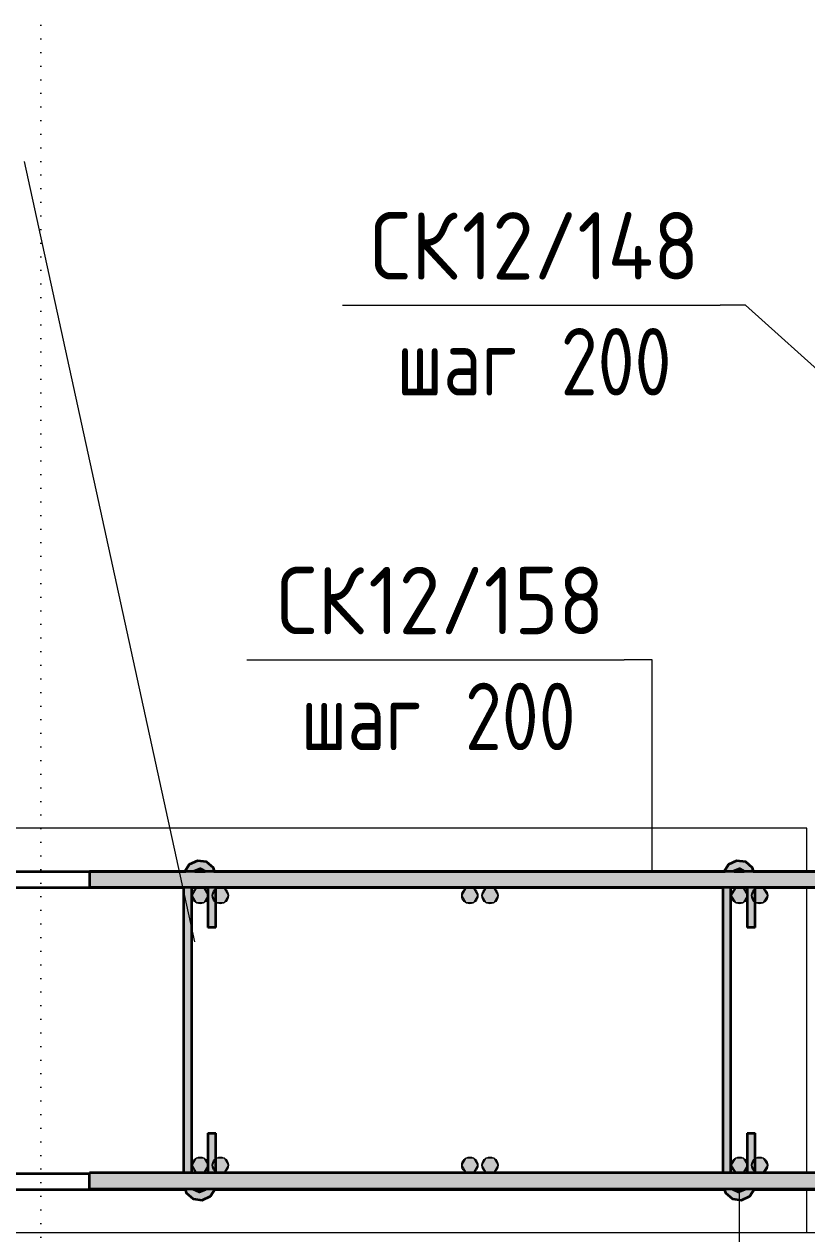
# Model space of a CAD drawing. Header units: millimetres. Extents: x 1059 to 21651, y -4238 to 7265.
# Drawn here: x 11101 to 11681, y 1969 to 2866 of the extents above; entities that cross this region are included whole.
import ezdxf

# ---------------------------------------------------------------- set-up
doc = ezdxf.new("R2010")
doc.units = ezdxf.units.MM
doc.linetypes.add('04 Пунктир 10мм', pattern=[10, 0, -10])
for name, color, linetype, lineweight in [('AA_Dim', 7, 'Continuous', 9), ('AA_Dim-20', 7, 'Continuous', 9), ('AA_Razrez', 7, 'Continuous', 9), ('AA_Vinoska', 7, 'Continuous', 9), ('AF_Stena_Опалубка', 253, 'Continuous', 20), ('KR_Armatura', 7, 'Continuous', 20), ('KR_Armatura_Tonkie', 7, 'Continuous', 20), ('KR_Fundament', 7, 'Continuous', 20)]:
    doc.layers.add(name, color=color, linetype=linetype, lineweight=lineweight)
doc.styles.add('ISOCPEUR_1', font='isocpeur.TTF', dxfattribs={"width": 0.9, "height": 50})
doc.styles.add('ISOCPEUR_2', font='isocpeur.TTF', dxfattribs={"width": 0.8, "height": 50})
doc.dimstyles.new('01_Точн_3_знака__непрозр__1', dxfattribs={"dimscale": 304.8, "dimtxt": 50.137748, "dimasz": 0.111549, "dimexe": 0.098425, "dimexo": 0.065617, "dimgap": 0.019685, "dimtad": 1, "dimdec": 3, "dimrnd": 0.001, "dimdsep": 46, "dimtxsty": 'ISOCPEUR_1', "dimblk1": 'OBLIQUE', "dimblk2": 'OBLIQUE', "dimsah": 1, "dimcen": 0.09, "dimdle": 0.098425, "dimazin": 0, "dimtfac": 1, "dimtdec": 4, "dimtix": 1, "dimtmove": 0, "dimatfit": 3, "dimfxl": 1, "dimtvp": 1, "dimtfill": 1, "dimtolj": 1, "dimtzin": 0, "dimlwd": 18, "dimlwe": 18, "dimarcsym": 2})
doc.dimstyles.new('05_Округл_1мм__прозр_', dxfattribs={"dimscale": 304.8, "dimtxt": 50.137748, "dimasz": 0.111549, "dimexe": 0.098425, "dimexo": 0.065617, "dimgap": 0.006562, "dimtad": 1, "dimdec": 0, "dimdsep": 46, "dimtxsty": 'ISOCPEUR_1', "dimblk1": 'OBLIQUE', "dimblk2": 'OBLIQUE', "dimsah": 1, "dimcen": 0.09, "dimdle": 0.098425, "dimazin": 0, "dimtfac": 1, "dimtdec": 4, "dimtix": 1, "dimtmove": 0, "dimatfit": 3, "dimfxl": 1, "dimtvp": 1, "dimtolj": 1, "dimtzin": 0, "dimlwd": 18, "dimlwe": 18, "dimarcsym": 2})
doc.dimstyles.new('05_Округл_1мм__прозр__1', dxfattribs={"dimscale": 304.8, "dimtxt": 50.137748, "dimasz": 0.111549, "dimexe": 0.098425, "dimexo": 0.065617, "dimgap": 0.006562, "dimtad": 1, "dimdec": 0, "dimdsep": 46, "dimtxsty": 'ISOCPEUR_1', "dimblk1": 'OBLIQUE', "dimblk2": 'OBLIQUE', "dimsah": 1, "dimcen": 0.09, "dimdle": 0.098425, "dimazin": 0, "dimtfac": 1, "dimtdec": 4, "dimtix": 1, "dimtmove": 1, "dimatfit": 3, "dimfxl": 1, "dimtvp": 1, "dimtolj": 1, "dimtzin": 0, "dimlwd": 18, "dimlwe": 18, "dimarcsym": 2})

# ---------------------------------------------------------------- blocks, each defined once
blk = doc.blocks.new('350_Шпилька массив _НесАрм_РабПлоск_ - 350_Шпилька массив _НесАрм_РабПлоск_-V9-КР_ФПм1_Арм_1')
at = {"layer": 'KR_Armatura_Tonkie', "lineweight": 35}
for points in [[(28.38, 3.91), (31.89, -4.57), (36.88, -6.59), (36.88, -0.07), (35.18, 0.91), (35.18, 6.91), (36.88, 7.89), (36.75, 14.41), (31.89, 12.4), (29.2, 5.91)], [(48.88, 12.94), (48.88, 9.91), (260.38, 10.01), (260.38, 15.91), (48.88, 15.8), (48.88, 13.69)], [(272.38, -0.69), (272.38, -6.43), (276.86, -4.57), (280.38, 3.91), (276.86, 12.4), (272.38, 14.03), (272.38, 7.6), (273.57, 6.91), (273.57, 0.91), (272.38, 0.22)], [(48.88, -2.19), (48.88, -8.09), (78.1, -7.99), (78.1, -2.09), (48.88, -2.17)], [(230.65, -5.09), (230.65, -8.09), (260.38, -7.92), (260.38, -2.09), (230.65, -2.19), (230.65, -4.31)]]:
    blk.add_hatch(color=256, dxfattribs=at).paths.add_polyline_path(points)
for p, q in [((260.38, 15.91), (48.88, 15.91)), ((48.88, 9.91), (260.38, 9.91)), ((78.1, -2.09), (48.88, -2.09)), ((48.88, -8.09), (78.1, -8.09)), ((78.1, -2.09), (78.1, -8.09)), ((260.38, -2.09), (230.65, -2.09)), ((230.65, -8.09), (230.65, -2.09)), ((230.65, -8.09), (260.38, -8.09))]:
    blk.add_line(p, q, dxfattribs=at)
at = {"layer": 'KR_Armatura_Tonkie', "lineweight": 35, "flags": 128}
for points in [[(36.88, 14.88), (33.86, 13.99), (29.43, 8.83), (28.51, 2.1), (31.4, -4.05), (36.88, -7.47)], [(272.38, -6.91), (274.89, -6.17), (279.32, -1.01), (280.24, 5.72), (277.35, 11.87), (272.38, 14.98)], [(36.88, -0.59), (36.02, -0.22), (34.38, 4.23), (36.48, 8.48), (36.88, 8.62)], [(272.38, 8.19), (272.73, 8.04), (274.37, 3.59), (272.38, -0.44)]]:
    blk.add_lwpolyline(points, dxfattribs=at)
blk = doc.blocks.new('350_Шпилька массив _НесАрм_РабПлоск_ - 350_Шпилька массив _НесАрм_РабПлоск_-V10-КР_ФПм1_Арм_1')
at = {"layer": 'KR_Armatura_Tonkie', "lineweight": 35}
for points in [[(28.38, 3.91), (31.89, -4.57), (36.88, -6.59), (36.88, -0.07), (35.18, 0.91), (35.18, 6.91), (36.88, 7.89), (36.75, 14.41), (31.89, 12.4), (30.13, 8.15)], [(48.88, 12.94), (48.88, 9.91), (260.38, 10.01), (260.38, 15.91), (48.88, 15.8), (48.88, 13.69)], [(272.38, 10.79), (272.38, 7.6), (273.57, 6.91), (273.57, 0.91), (272.38, 0.22), (272.38, -6.43), (276.86, -4.57), (280.38, 3.91), (276.86, 12.4), (272.38, 14.03), (272.38, 11.41)], [(48.88, -2.19), (48.88, -8.09), (78.1, -7.99), (78.1, -2.09), (48.88, -2.17)], [(230.65, -5.09), (230.65, -8.09), (260.38, -7.92), (260.38, -2.09), (230.65, -2.19), (230.65, -4.31)]]:
    blk.add_hatch(color=256, dxfattribs=at).paths.add_polyline_path(points)
for p, q in [((260.38, 15.91), (48.88, 15.91)), ((48.88, 9.91), (260.38, 9.91)), ((78.1, -2.09), (48.88, -2.09)), ((48.88, -8.09), (78.1, -8.09)), ((78.1, -2.09), (78.1, -8.09)), ((260.38, -2.09), (230.65, -2.09)), ((230.65, -8.09), (230.65, -2.09)), ((230.65, -8.09), (260.38, -8.09))]:
    blk.add_line(p, q, dxfattribs=at)
at = {"layer": 'KR_Armatura_Tonkie', "lineweight": 35, "flags": 128}
for points in [[(36.88, 14.88), (33.86, 13.99), (29.43, 8.83), (28.51, 2.1), (31.4, -4.05), (36.88, -7.47)], [(272.38, -6.91), (274.89, -6.17), (279.32, -1.01), (280.24, 5.72), (277.35, 11.87), (272.38, 14.98)], [(36.88, -0.59), (36.02, -0.22), (34.38, 4.23), (36.48, 8.48), (36.88, 8.62)], [(272.38, 8.19), (272.73, 8.04), (274.37, 3.59), (272.38, -0.44)]]:
    blk.add_lwpolyline(points, dxfattribs=at)
blk = doc.blocks.new('DIMBLOCK56-КР_ФПм1_Арм_1')
at = {"layer": 'AA_Dim-20', "lineweight": 18}
for p, q in [((11631.26, 1749.81), (11631.26, 2000)), ((11681.26, 1749.81), (11681.26, 1950)), ((11711.26, 1749.81), (11631.26, 1749.81)), ((11631.26, 1749.81), (11631.26, 1719.81)), ((11689.16, 1749.81), (11656.26, 1749.81)), ((11681.26, 1749.81), (11681.26, 1719.81)), ((11771.59, 1749.81), (11689.16, 1749.81))]:
    blk.add_line(p, q, dxfattribs=at)
at = {"layer": 'AA_Dim-20', "lineweight": 30}
for p, q in [((11631.26, 1749.81), (11648.26, 1766.81)), ((11681.26, 1749.81), (11698.26, 1766.81)), ((11631.26, 1749.81), (11614.26, 1732.81)), ((11681.26, 1749.81), (11664.26, 1732.81))]:
    blk.add_line(p, q, dxfattribs=at)
at = {"layer": 'AA_Dim-20', "color": 0, "lineweight": 18, "insert": (11709.16, 1816.95), "char_height": 50, "width": 74.9228, "attachment_point": 1, "line_spacing_factor": 1.135194, "style": 'ISOCPEUR_1'}
blk.add_mtext('50', dxfattribs=at)
blk = doc.blocks.new('_None')
blk = doc.blocks.new('DIMBLOCK57-КР_ФПм1_Арм_1')
at = {"layer": 'AA_Dim-20', "lineweight": 18}
for p, q in [((10331.26, 1749.81), (10331.26, 2000)), ((10431.26, 1749.81), (10431.26, 2000)), ((11631.26, 1749.81), (11631.26, 2000)), ((10331.26, 1749.81), (10331.26, 1719.81)), ((11631.26, 1749.81), (10431.26, 1749.81)), ((10431.26, 1749.81), (10431.26, 1719.81)), ((11631.26, 1749.81), (11631.26, 1719.81))]:
    blk.add_line(p, q, dxfattribs=at)
at = {"layer": 'AA_Dim-20', "lineweight": 30}
for p, q in [((10331.26, 1749.81), (10348.26, 1766.81)), ((10431.26, 1749.81), (10448.26, 1766.81)), ((11631.26, 1749.81), (11648.26, 1766.81)), ((10331.26, 1749.81), (10314.26, 1732.81)), ((10431.26, 1749.81), (10414.26, 1732.81)), ((11631.26, 1749.81), (11614.26, 1732.81))]:
    blk.add_line(p, q, dxfattribs=at)
at = {"layer": 'AA_Dim-20', "color": 0, "lineweight": 18, "insert": (10879.9, 1816.95), "char_height": 50, "width": 363.2622, "attachment_point": 1, "line_spacing_factor": 1.135194, "style": 'ISOCPEUR_1'}
blk.add_mtext('6х200=1200', dxfattribs=at)
blk = doc.blocks.new('DIMBLOCK67-КР_ФПм1_Арм_1')
at = {"layer": 'AA_Dim-20', "lineweight": 18}
for p, q in [((10281.26, 1950), (10281.26, 958.43)), ((10281.26, 988.43), (10281.26, 1950)), ((11881.26, 1950), (11881.26, 958.43)), ((11881.26, 988.43), (11881.26, 1950)), ((10281.26, 988.43), (11911.26, 988.43))]:
    blk.add_line(p, q, dxfattribs=at)
at = {"layer": 'AA_Dim-20', "lineweight": 30}
for p, q in [((10281.26, 988.43), (10298.26, 1005.43)), ((11881.26, 988.43), (11898.26, 1005.43)), ((10281.26, 988.43), (10264.26, 971.43)), ((11881.26, 988.43), (11864.26, 971.43))]:
    blk.add_line(p, q, dxfattribs=at)
at = {"layer": 'AA_Dim-20', "color": 0, "lineweight": 18, "insert": (11023.56, 1059.56), "char_height": 50, "width": 138.4937, "attachment_point": 1, "line_spacing_factor": 1.135194, "style": 'ISOCPEUR_1', "bg_fill": 3, "box_fill_scale": 1.25, "bg_fill_color": 256, "bg_fill_true_color": 13158600, "bg_fill_transparency": 0}
blk.add_mtext('1600', dxfattribs=at)
blk = doc.blocks.new('_Oblique')
at = {"color": 0, "linetype": 'ByBlock', "lineweight": -2}
blk.add_line((-0.5, -0.5), (0.5, 0.5), dxfattribs=at)
blk = doc.blocks.new('042_М_Арматуры - Диам длина поз _ Шаг-2260295-КР_ФПм1_Арм_1')
at = {"layer": 'AA_Vinoska'}
blk.add_line((-7, 0), (7, 0), dxfattribs=at)

msp = doc.modelspace()

# ---------------------------------------------------------------- hatches: boundary and pattern name
at = {"layer": 'KR_Armatura'}
h = msp.add_hatch(color=256, dxfattribs=at)
edge = h.paths.add_edge_path()
edge.add_arc((11231.2641, 2220), 6, 0, 360)
for points in [[(11229.0266, 2214.8038), (11234.2641, 2214.8038), (11237.2641, 2220), (11234.2641, 2225.1962), (11228.2641, 2225.1962), (11225.2641, 2220), (11228.2641, 2214.8038)], [(11246.6806, 2214.8038), (11249.2641, 2214.8038), (11252.2641, 2220), (11249.2641, 2225.1962), (11243.2641, 2225.1962), (11240.2641, 2220), (11243.2641, 2214.8038)], [(11428.2641, 2214.8038), (11434.2641, 2214.8038), (11437.2641, 2220), (11434.2641, 2225.1962), (11428.2641, 2225.1962), (11425.2641, 2220)], [(11449.2641, 2214.8038), (11452.2641, 2220), (11449.2641, 2225.1962), (11443.2641, 2225.1962), (11440.2641, 2220), (11443.2641, 2214.8038)], [(11634.2641, 2214.8038), (11637.2641, 2220), (11634.2641, 2225.1962), (11628.2641, 2225.1962), (11625.2641, 2220), (11628.2641, 2214.8038)], [(11643.2641, 2214.8038), (11649.2641, 2214.8038), (11652.2641, 2220), (11649.2641, 2225.1962), (11643.2641, 2225.1962), (11640.2641, 2220)], [(11228.2641, 2014.8038), (11234.2641, 2014.8038), (11237.2641, 2020), (11234.2641, 2025.1962), (11228.2641, 2025.1962), (11225.2641, 2020)], [(11243.2641, 2014.8038), (11249.2641, 2014.8038), (11252.2641, 2020), (11249.2641, 2025.1962), (11243.2641, 2025.1962), (11240.2641, 2020)], [(11428.2641, 2014.8038), (11434.2641, 2014.8038), (11437.2641, 2020), (11434.2641, 2025.1962), (11428.2641, 2025.1962), (11425.2641, 2020)], [(11449.2641, 2014.8038), (11452.2641, 2020), (11449.2641, 2025.1962), (11443.2641, 2025.1962), (11440.2641, 2020), (11443.2641, 2014.8038)], [(11628.2641, 2014.8038), (11634.2641, 2014.8038), (11637.2641, 2020), (11634.2641, 2025.1962), (11628.2641, 2025.1962), (11625.2641, 2020)], [(11649.2641, 2014.8038), (11652.2641, 2020), (11649.2641, 2025.1962), (11643.2641, 2025.1962), (11640.2641, 2020), (11643.2641, 2014.8038)]]:
    msp.add_hatch(color=256, dxfattribs=at).paths.add_polyline_path(points)
h = msp.add_hatch(color=256, dxfattribs=at)
edge = h.paths.add_edge_path()
edge.add_arc((11246.2641, 2220), 6, 0, 360)
h = msp.add_hatch(color=256, dxfattribs=at)
edge = h.paths.add_edge_path()
edge.add_arc((11431.2641, 2220), 6, 0, 360)
h = msp.add_hatch(color=256, dxfattribs=at)
edge = h.paths.add_edge_path()
edge.add_arc((11446.2641, 2220), 6, 0, 360)
h = msp.add_hatch(color=256, dxfattribs=at)
edge = h.paths.add_edge_path()
edge.add_arc((11631.2641, 2220), 6, 0, 360)
h = msp.add_hatch(color=256, dxfattribs=at)
edge = h.paths.add_edge_path()
edge.add_arc((11646.2641, 2220), 6, 0, 360)
h = msp.add_hatch(color=256, dxfattribs=at)
edge = h.paths.add_edge_path()
edge.add_arc((11231.2641, 2020), 6, 0, 360)
h = msp.add_hatch(color=256, dxfattribs=at)
edge = h.paths.add_edge_path()
edge.add_arc((11246.2641, 2020), 6, 0, 360)
h = msp.add_hatch(color=256, dxfattribs=at)
edge = h.paths.add_edge_path()
edge.add_arc((11431.2641, 2020), 6, 0, 360)
h = msp.add_hatch(color=256, dxfattribs=at)
edge = h.paths.add_edge_path()
edge.add_arc((11446.2641, 2020), 6, 0, 360)
h = msp.add_hatch(color=256, dxfattribs=at)
edge = h.paths.add_edge_path()
edge.add_arc((11631.2641, 2020), 6, 0, 360)
h = msp.add_hatch(color=256, dxfattribs=at)
edge = h.paths.add_edge_path()
edge.add_arc((11646.2641, 2020), 6, 0, 360)
at = {"layer": 'KR_Armatura_Tonkie'}
for color, points in [(250, [(11149.2641, 2226), (11807.2641, 2226), (11807.2641, 2238), (11149.2641, 2238)]), (256, [(11149.2641, 2002.5), (11807.2641, 2002.5), (11807.2641, 2014.5), (11149.2641, 2014.5)])]:
    msp.add_hatch(color=color, dxfattribs=at).paths.add_polyline_path(points)

# ---------------------------------------------------------------- linework, layer by layer
at = {"layer": 'AA_Razrez', "linetype": '04 Пунктир 10мм'}
msp.add_line((11113.1094, 7238.9366), (11113.1094, 779.7888), dxfattribs=at)
at = {"layer": 'AA_Vinoska'}
for p, q in [((11227.4254, 2185.7575), (11100.9751, 2764.4432)), ((11635.6726, 2657.982), (11616.9667, 2657.982)), ((11718.8557, 2583.1584), (11635.6726, 2657.982)), ((11566.4608, 2394.8756), (11545.8843, 2394.8756)), ((11566.4608, 2237.0996), (11566.4608, 2394.8756))]:
    msp.add_line(p, q, dxfattribs=at)
at = {"layer": 'AF_Stena_Опалубка'}
for p, q in [((11681.2641, 2270), (10281.2641, 2270)), ((11681.2641, 2238), (11681.2641, 2270)), ((11681.2641, 2014.5), (11681.2641, 2226)), ((11681.2641, 1970), (11681.2641, 2002.5)), ((10281.2641, 1970), (11681.2641, 1970))]:
    msp.add_line(p, q, dxfattribs=at)
at = {"layer": 'KR_Armatura'}
for p, q in [((11228.2641, 2225.1962), (11225.2641, 2220)), ((11234.2641, 2225.1962), (11228.2641, 2225.1962)), ((11237.2641, 2220), (11234.2641, 2225.1962)), ((11243.2641, 2225.1962), (11240.2641, 2220)), ((11249.2641, 2225.1962), (11243.2641, 2225.1962)), ((11252.2641, 2220), (11249.2641, 2225.1962)), ((11428.2641, 2225.1962), (11425.2641, 2220)), ((11434.2641, 2225.1962), (11428.2641, 2225.1962)), ((11437.2641, 2220), (11434.2641, 2225.1962)), ((11443.2641, 2225.1962), (11440.2641, 2220)), ((11449.2641, 2225.1962), (11443.2641, 2225.1962)), ((11452.2641, 2220), (11449.2641, 2225.1962)), ((11628.2641, 2225.1962), (11625.2641, 2220)), ((11634.2641, 2225.1962), (11628.2641, 2225.1962)), ((11637.2641, 2220), (11634.2641, 2225.1962)), ((11643.2641, 2225.1962), (11640.2641, 2220)), ((11649.2641, 2225.1962), (11643.2641, 2225.1962)), ((11652.2641, 2220), (11649.2641, 2225.1962)), ((11225.2641, 2220), (11228.2641, 2214.8038)), ((11234.2641, 2214.8038), (11237.2641, 2220)), ((11240.2641, 2220), (11243.2641, 2214.8038)), ((11249.2641, 2214.8038), (11252.2641, 2220)), ((11425.2641, 2220), (11428.2641, 2214.8038)), ((11434.2641, 2214.8038), (11437.2641, 2220)), ((11440.2641, 2220), (11443.2641, 2214.8038)), ((11449.2641, 2214.8038), (11452.2641, 2220)), ((11625.2641, 2220), (11628.2641, 2214.8038)), ((11634.2641, 2214.8038), (11637.2641, 2220)), ((11640.2641, 2220), (11643.2641, 2214.8038)), ((11649.2641, 2214.8038), (11652.2641, 2220)), ((11228.2641, 2214.8038), (11229.0266, 2214.8038)), ((11229.0266, 2214.8038), (11234.2641, 2214.8038)), ((11243.2641, 2214.8038), (11246.6806, 2214.8038)), ((11246.6806, 2214.8038), (11249.2641, 2214.8038)), ((11428.2641, 2214.8038), (11434.2641, 2214.8038)), ((11443.2641, 2214.8038), (11449.2641, 2214.8038)), ((11628.2641, 2214.8038), (11634.2641, 2214.8038)), ((11643.2641, 2214.8038), (11649.2641, 2214.8038)), ((11228.2641, 2025.1962), (11225.2641, 2020)), ((11225.2641, 2020), (11228.2641, 2014.8038)), ((11234.2641, 2025.1962), (11228.2641, 2025.1962)), ((11237.2641, 2020), (11234.2641, 2025.1962)), ((11234.2641, 2014.8038), (11237.2641, 2020)), ((11243.2641, 2025.1962), (11240.2641, 2020)), ((11240.2641, 2020), (11243.2641, 2014.8038)), ((11249.2641, 2025.1962), (11243.2641, 2025.1962)), ((11252.2641, 2020), (11249.2641, 2025.1962)), ((11249.2641, 2014.8038), (11252.2641, 2020)), ((11428.2641, 2025.1962), (11425.2641, 2020)), ((11425.2641, 2020), (11428.2641, 2014.8038)), ((11434.2641, 2025.1962), (11428.2641, 2025.1962)), ((11437.2641, 2020), (11434.2641, 2025.1962)), ((11434.2641, 2014.8038), (11437.2641, 2020)), ((11443.2641, 2025.1962), (11440.2641, 2020)), ((11440.2641, 2020), (11443.2641, 2014.8038)), ((11449.2641, 2025.1962), (11443.2641, 2025.1962)), ((11452.2641, 2020), (11449.2641, 2025.1962)), ((11449.2641, 2014.8038), (11452.2641, 2020)), ((11628.2641, 2025.1962), (11625.2641, 2020)), ((11625.2641, 2020), (11628.2641, 2014.8038)), ((11634.2641, 2025.1962), (11628.2641, 2025.1962)), ((11637.2641, 2020), (11634.2641, 2025.1962)), ((11634.2641, 2014.8038), (11637.2641, 2020)), ((11643.2641, 2025.1962), (11640.2641, 2020)), ((11640.2641, 2020), (11643.2641, 2014.8038)), ((11649.2641, 2025.1962), (11643.2641, 2025.1962)), ((11652.2641, 2020), (11649.2641, 2025.1962)), ((11649.2641, 2014.8038), (11652.2641, 2020)), ((11228.2641, 2014.8038), (11234.2641, 2014.8038)), ((11243.2641, 2014.8038), (11249.2641, 2014.8038)), ((11428.2641, 2014.8038), (11434.2641, 2014.8038)), ((11443.2641, 2014.8038), (11449.2641, 2014.8038)), ((11628.2641, 2014.8038), (11634.2641, 2014.8038)), ((11643.2641, 2014.8038), (11649.2641, 2014.8038))]:
    msp.add_line(p, q, dxfattribs=at)
for centre in [(11231.2641, 2220), (11246.2641, 2220), (11431.2641, 2220), (11446.2641, 2220), (11631.2641, 2220), (11646.2641, 2220), (11231.2641, 2020), (11246.2641, 2020), (11431.2641, 2020), (11446.2641, 2020), (11631.2641, 2020), (11646.2641, 2020)]:
    msp.add_circle(centre, 6, dxfattribs=at)
at = {"layer": 'KR_Armatura_Tonkie', "lineweight": 35}
for p, q in [((10841.3666, 2238), (11220.6803, 2238)), ((11807.2641, 2238), (11149.2641, 2238)), ((11149.2641, 2238), (11149.2641, 2226)), ((11227.3329, 2238), (11234.7141, 2238)), ((11241.3666, 2238), (11620.6803, 2238)), ((11627.3329, 2238), (11634.7141, 2238)), ((11641.3666, 2238), (11713.2641, 2238)), ((10843.0018, 2226), (11219.0271, 2226)), ((11807.2641, 2226), (11149.2641, 2226)), ((11225.0235, 2226), (11237.0451, 2226)), ((11243.0018, 2226), (11619.0271, 2226)), ((11625.0235, 2226), (11637.0451, 2226)), ((11643.0018, 2226), (11713.2641, 2226)), ((10843.0235, 2014), (11149.2641, 2014)), ((11149.2641, 2014.5), (11807.2641, 2014.5)), ((11149.2641, 2002.5), (11149.2641, 2014.5)), ((10841.3666, 2002), (11220.6803, 2002)), ((11149.2641, 2002.5), (11807.2641, 2002.5)), ((11227.3329, 2002), (11234.7141, 2002)), ((11241.3666, 2002), (11620.6803, 2002)), ((11627.3329, 2002), (11634.7141, 2002)), ((11641.3666, 2002), (11713.2641, 2002))]:
    msp.add_line(p, q, dxfattribs=at)
at = {"layer": 'KR_Fundament'}
msp.add_line((10281.2641, 1970), (11881.2641, 1970), dxfattribs=at)

# ---------------------------------------------------------------- block references
at = {"layer": 'AA_Vinoska', "xscale": 19.99999999999999, "yscale": 19.99999999999999, "zscale": 19.99999999999999}
for p in [(11476.9667, 2657.982), (11405.8843, 2394.8756)]:
    msp.add_blockref('042_М_Арматуры - Диам длина поз _ Шаг-2260295-КР_ФПм1_Арм_1', p, dxfattribs=at)
at = {"layer": 'KR_Armatura_Tonkie', "lineweight": 35, "rotation": 89.99999999999979}
for name, p in [('350_Шпилька массив _НесАрм_РабПлоск_ - 350_Шпилька массив _НесАрм_РабПлоск_-V9-КР_ФПм1_Арм_1', (11234.9338, 1965.6238)), ('350_Шпилька массив _НесАрм_РабПлоск_ - 350_Шпилька массив _НесАрм_РабПлоск_-V10-КР_ФПм1_Арм_1', (11634.9338, 1965.6238))]:
    msp.add_blockref(name, p, dxfattribs=at)

# ---------------------------------------------------------------- texts
at = {"layer": 'AA_Vinoska', "char_height": 50, "attachment_point": 1}
for s, insert, width, style in [('СК', (11357.5495, 2726.9869), 82.253137, 'ISOCPEUR_1'), ('12/148', (11425.4151, 2726.9869), 215.012587, 'ISOCPEUR_1'), (' 200', (11473.3078, 2641.0059), 133.4008, 'ISOCPEUR_2'), ('шаг', (11376.9995, 2641.0059), 116.7257, 'ISOCPEUR_2'), ('СК', (11288.1771, 2463.8806), 82.253137, 'ISOCPEUR_1'), ('12/158', (11356.0428, 2463.8806), 210.683475, 'ISOCPEUR_1'), (' 200', (11402.2255, 2377.8995), 133.4008, 'ISOCPEUR_2'), ('шаг', (11305.9171, 2377.8995), 116.7257, 'ISOCPEUR_2')]:
    msp.add_mtext(s, dxfattribs=dict(at, insert=insert, width=width, style=style))

# ---------------------------------------------------------------- dimensions: what is measured, and where the dimension line sits
at = {"layer": 'AA_Dim', "lineweight": 18}
dim = msp.add_linear_dim(base=(10431.2641, 1749.815), p1=(11631.2641, 2020), p2=(10431.2641, 2020), text='6х200=1200', dimstyle='05_Округл_1мм__прозр_', override={"dimpost": '<>', "dimblk1": 'None', "dimblk2": 'None', "dimsah": 1, "dimfxl": 1200}, dxfattribs=at)
dim.commit()
dim.dimension.update_dxf_attribs({"geometry": 'DIMBLOCK57-КР_ФПм1_Арм_1', "text_midpoint": (11031.2641, 1776.815)})
dim = msp.add_linear_dim(base=(11631.2641, 1749.815), p1=(11681.2641, 1970), p2=(11631.2641, 2020), text='50', dimstyle='05_Округл_1мм__прозр__1', override={"dimpost": '<>', "dimblk1": 'None', "dimblk2": 'None', "dimsah": 1, "dimfxl": 70.710678}, dxfattribs=at)
dim.commit()
dim.dimension.update_dxf_attribs({"geometry": 'DIMBLOCK56-КР_ФПм1_Арм_1', "text_midpoint": (11746.6171, 1783.6176), "dimtype": 160})

# ---------------------------------------------------------------- next in the draw order: dimensions: what is measured, and where the dimension line sits
dim = msp.add_linear_dim(base=(11881.2641, 988.4278), p1=(10281.2641, 1970), p2=(11881.2641, 1970), dimstyle='01_Точн_3_знака__непрозр__1', override={"dimpost": '<>', "dimfxl": 1600}, dxfattribs=at)
dim.commit()
dim.dimension.update_dxf_attribs({"geometry": 'DIMBLOCK67-КР_ФПм1_Арм_1', "text_midpoint": (11081.2641, 1019.4278)})

doc.saveas('drawing.dxf')
